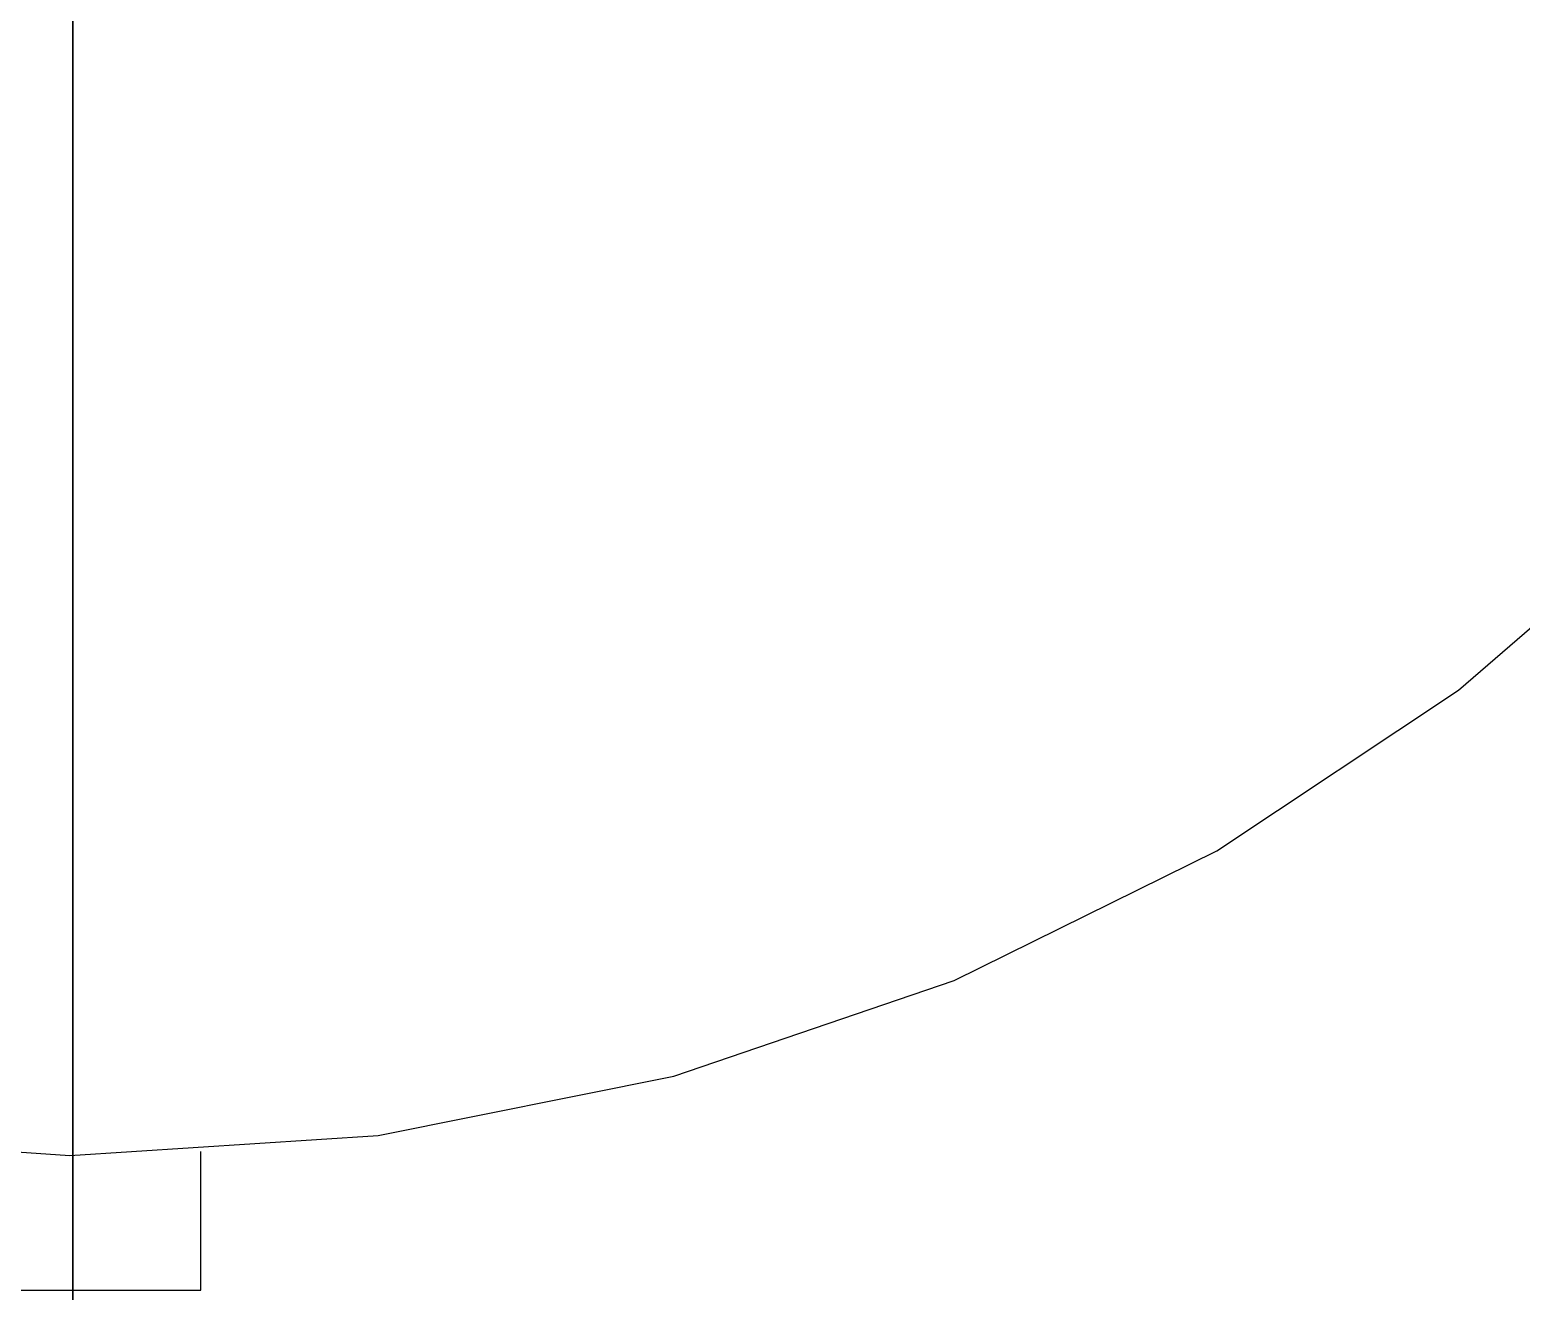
# Model space of a CAD drawing. Extents: x 11992 to 29481, y -6727 to 6811.
# Drawn here: x 20099.1 to 20330.5, y 4111 to 4306.7 of the extents above; entities that cross this region are included whole.
import ezdxf

# ---------------------------------------------------------------- set-up
doc = ezdxf.new("R2010")
doc.units = 0
doc.header["$MEASUREMENT"] = 0
doc.layers.get('0').update_dxf_attribs({"color": 8, "linetype": 'CONTINUOUS'})
doc.layers.add('zoylight 5回路', color=4, linetype='CONTINUOUS')

msp = doc.modelspace()

# ---------------------------------------------------------------- linework, layer by layer
for p, q in [((20105.8, 4480.44, -1596.96), (20105.8, 4024.12, -1596.24)), ((20105.8, 4170.88, -2295.73), (20105.8, 4480.44, -2295.73)), ((20105.8, 4480.38, -1614.81), (20105.8, 4034.66, -1614.07)), ((20105.8, 4211.79, -2280.85), (20105.8, 4479.85, -2280.85)), ((20105.8, 4479.85, -2280.85), (20105.8, 4176.82, -2280.85)), ((20105.8, 4170.88, -2305.59), (20105.8, 4460.63, -2305.59)), ((20105.8, 4387.76, -2132.3), (20105.8, 4305.18, -2132.3)), ((20105.8, 4305.18, -2122.65), (20105.8, 4387.76, -2122.65)), ((20105.8, 4304.88, -2073.68), (20105.8, 4326.86, -2072.17)), ((20105.8, 4324.9, -2280.85), (20105.8, 4266.37, -2280.85)), ((20105.8, 4235.89, -1629.73), (20105.8, 4316.48, -1975.34)), ((20105.8, 4300.1, -2074.04), (20105.8, 4316.04, -1965.76)), ((20105.8, 4305.18, -2132.3), (20105.8, 4232.42, -2132.3)), ((20105.8, 4232.42, -2122.65), (20105.8, 4305.18, -2122.65)), ((20105.8, 4283.07, -2075.46), (20105.8, 4304.88, -2073.68)), ((20105.8, 4294.31, -2295.73), (20105.8, 4294.31, -2280.85)), ((20105.8, 4261.53, -2077.55), (20105.8, 4283.07, -2075.46)), ((20105.8, 4266.37, -2280.85), (20105.8, 4219.82, -2280.85)), ((20105.8, 4240.36, -2079.95), (20105.8, 4261.53, -2077.55)), ((20105.8, 4260.97, -2280.85), (20105.8, 4154.77, -2280.85)), ((20105.8, 4243.53, -1965.69), (20105.8, 4255.83, -2078.16)), ((20105.8, 4250.45, -1617), (20105.8, 4250.89, -1614.5)), ((20105.8, 4249.78, -1619.35), (20105.8, 4250.45, -1617)), ((20105.8, 4250.03, -1981.52), (20105.8, 4232.46, -1981.52)), ((20105.8, 4232.46, -1960.72), (20105.8, 4250.03, -1960.72)), ((20105.8, 4250.03, -1960.72), (20105.8, 4250.03, -1981.52)), ((20105.8, 4248.91, -1621.55), (20105.8, 4249.78, -1619.35)), ((20105.8, 4247.85, -1623.55), (20105.8, 4248.91, -1621.55)), ((20105.8, 4248.62, -1590.4), (20105.8, 4247.49, -1590.62)), ((20105.8, 4246.95, -1615.21), (20105.8, 4248.06, -1615.29)), ((20105.8, 4246.63, -1625.36), (20105.8, 4247.85, -1623.55)), ((20105.8, 4247.49, -1590.62), (20105.8, 4246.54, -1591.24)), ((20105.8, 4246.04, -1614.98), (20105.8, 4246.95, -1615.21)), ((20105.8, 4245.25, -1626.94), (20105.8, 4246.63, -1625.36)), ((20105.8, 4246.54, -1591.24), (20105.8, 4245.77, -1592.21)), ((20105.8, 4245.31, -1614.6), (20105.8, 4246.04, -1614.98)), ((20105.8, 4245.84, -1614.72), (20105.8, 4245.88, -1614.5)), ((20105.8, 4245.79, -1614.95), (20105.8, 4245.84, -1614.72)), ((20105.8, 4245.75, -1615.17), (20105.8, 4245.79, -1614.95)), ((20105.8, 4245.77, -1592.21), (20105.8, 4245.15, -1593.46)), ((20105.8, 4245.71, -1615.39), (20105.8, 4245.75, -1615.17)), ((20105.8, 4245.66, -1615.62), (20105.8, 4245.71, -1615.39)), ((20105.8, 4245.61, -1615.84), (20105.8, 4245.66, -1615.62)), ((20105.8, 4245.56, -1616.06), (20105.8, 4245.61, -1615.84)), ((20105.8, 4245.5, -1616.29), (20105.8, 4245.56, -1616.06)), ((20105.8, 4245.45, -1616.51), (20105.8, 4245.5, -1616.29)), ((20105.8, 4245.39, -1616.73), (20105.8, 4245.45, -1616.51)), ((20105.8, 4245.33, -1616.95), (20105.8, 4245.39, -1616.73)), ((20105.8, 4245.27, -1617.17), (20105.8, 4245.33, -1616.95)), ((20105.8, 4244.75, -1614.08), (20105.8, 4245.31, -1614.6)), ((20105.8, 4245.11, -1617.69), (20105.8, 4245.27, -1617.17)), ((20105.8, 4243.74, -1628.28), (20105.8, 4245.25, -1626.94)), ((20105.8, 4245.15, -1593.46), (20105.8, 4244.66, -1594.92)), ((20105.8, 4244.94, -1618.19), (20105.8, 4245.11, -1617.69)), ((20105.8, 4244.75, -1618.68), (20105.8, 4244.94, -1618.19)), ((20105.8, 4244.55, -1619.16), (20105.8, 4244.75, -1618.68)), ((20105.8, 4244.32, -1613.45), (20105.8, 4244.75, -1614.08)), ((20105.8, 4244.66, -1594.92), (20105.8, 4244.29, -1596.56)), ((20105.8, 4244.34, -1619.63), (20105.8, 4244.55, -1619.16)), ((20105.8, 4244.12, -1620.08), (20105.8, 4244.34, -1619.63)), ((20105.8, 4244.02, -1612.7), (20105.8, 4244.32, -1613.45)), ((20105.8, 4244.29, -1596.56), (20105.8, 4244.03, -1598.29)), ((20105.8, 4140.37, -1629.49), (20105.8, 4244.15, -1975.31)), ((20105.8, 4244.15, -1975.31), (20105.8, 4235.89, -1629.73)), ((20105.8, 4243.88, -1620.51), (20105.8, 4244.12, -1620.08)), ((20105.8, 4244.03, -1598.29), (20105.8, 4243.85, -1600.07)), ((20105.8, 4243.83, -1611.84), (20105.8, 4244.02, -1612.7)), ((20105.8, 4243.65, -1620.93), (20105.8, 4243.88, -1620.51)), ((20105.8, 4243.85, -1600.07), (20105.8, 4243.74, -1601.83)), ((20105.8, 4243.71, -1610.9), (20105.8, 4243.83, -1611.84)), ((20105.8, 4242.12, -1629.36), (20105.8, 4243.74, -1628.28)), ((20105.8, 4243.74, -1601.83), (20105.8, 4243.68, -1603.51)), ((20105.8, 4243.66, -1609.87), (20105.8, 4243.71, -1610.9)), ((20105.8, 4243.68, -1603.51), (20105.8, 4243.66, -1605.05)), ((20105.8, 4243.66, -1605.05), (20105.8, 4243.65, -1606.4)), ((20105.8, 4243.64, -1608.77), (20105.8, 4243.66, -1609.87)), ((20105.8, 4243.4, -1621.34), (20105.8, 4243.65, -1620.93)), ((20105.8, 4243.65, -1606.4), (20105.8, 4243.65, -1607.61)), ((20105.8, 4243.65, -1607.61), (20105.8, 4243.64, -1608.77)), ((20105.8, 4223.19, -2082.19), (20105.8, 4243.53, -1965.69)), ((20105.8, 4243.15, -1621.72), (20105.8, 4243.4, -1621.34)), ((20105.8, 4242.89, -1622.09), (20105.8, 4243.15, -1621.72)), ((20105.8, 4242.62, -1622.44), (20105.8, 4242.89, -1622.09)), ((20105.8, 4242.35, -1622.77), (20105.8, 4242.62, -1622.44)), ((20105.8, 4242.07, -1623.09), (20105.8, 4242.35, -1622.77)), ((20105.8, 4240.4, -1630.17), (20105.8, 4242.12, -1629.36)), ((20105.8, 4241.79, -1623.39), (20105.8, 4242.07, -1623.09)), ((20105.8, 4241.98, -1623.18), (20105.8, 4241.3, -1622.76)), ((20105.8, 4241.5, -1623.67), (20105.8, 4241.79, -1623.39)), ((20105.8, 4241.22, -1623.93), (20105.8, 4241.5, -1623.67)), ((20105.8, 4241.3, -1622.76), (20105.8, 4240.58, -1622.45)), ((20105.8, 4240.93, -1624.18), (20105.8, 4241.22, -1623.93)), ((20105.8, 4240.64, -1624.41), (20105.8, 4240.93, -1624.18)), ((20105.8, 4240.35, -1624.62), (20105.8, 4240.64, -1624.41)), ((20105.8, 4240.58, -1622.45), (20105.8, 4239.84, -1622.24)), ((20105.8, 4238.61, -1630.67), (20105.8, 4240.4, -1630.17)), ((20105.8, 4219.68, -2082.69), (20105.8, 4240.36, -2079.95)), ((20105.8, 4240.06, -1624.81), (20105.8, 4240.35, -1624.62)), ((20105.8, 4239.78, -1624.99), (20105.8, 4240.06, -1624.81)), ((20105.8, 4239.84, -1622.24), (20105.8, 4239.09, -1622.13)), ((20105.8, 4239.49, -1625.14), (20105.8, 4239.78, -1624.99)), ((20105.8, 4239.21, -1625.28), (20105.8, 4239.49, -1625.14)), ((20105.8, 4239.38, -1625.18), (20105.8, 4239.01, -1625.1)), ((20105.8, 4239.01, -1625.37), (20105.8, 4239.21, -1625.28)), ((20105.8, 4239.09, -1622.13), (20105.8, 4238.33, -1622.11)), ((20105.8, 4239.01, -1625.1), (20105.8, 4238.64, -1625.07)), ((20105.8, 4238.81, -1625.44), (20105.8, 4239.01, -1625.37)), ((20105.8, 4238.62, -1625.52), (20105.8, 4238.81, -1625.44)), ((20105.8, 4238.64, -1625.07), (20105.8, 4238.27, -1625.09)), ((20105.8, 4238.42, -1625.58), (20105.8, 4238.62, -1625.52)), ((20105.8, 4236.76, -1630.86), (20105.8, 4238.61, -1630.67)), ((20105.8, 4238.22, -1625.64), (20105.8, 4238.42, -1625.58)), ((20105.8, 4238.4, -1590.4), (20105.8, 4237.27, -1590.62)), ((20105.8, 4238.33, -1622.11), (20105.8, 4237.58, -1622.2)), ((20105.8, 4238.27, -1625.09), (20105.8, 4237.9, -1625.15)), ((20105.8, 4238.02, -1625.7), (20105.8, 4238.22, -1625.64)), ((20105.8, 4237.81, -1625.74), (20105.8, 4238.02, -1625.7)), ((20105.8, 4237.9, -1625.15), (20105.8, 4237.55, -1625.26)), ((20105.8, 4236.73, -1615.21), (20105.8, 4237.85, -1615.29)), ((20105.8, 4237.59, -1625.78), (20105.8, 4237.81, -1625.74)), ((20105.8, 4237.37, -1625.81), (20105.8, 4237.59, -1625.78)), ((20105.8, 4237.58, -1622.2), (20105.8, 4236.84, -1622.38)), ((20105.8, 4237.55, -1625.26), (20105.8, 4237.21, -1625.41)), ((20105.8, 4237.13, -1625.83), (20105.8, 4237.37, -1625.81)), ((20105.8, 4237.27, -1590.62), (20105.8, 4236.32, -1591.24)), ((20105.8, 4237.21, -1625.41), (20105.8, 4236.9, -1625.61)), ((20105.8, 4236.89, -1625.85), (20105.8, 4237.13, -1625.83)), ((20105.8, 4236.9, -1625.61), (20105.8, 4236.61, -1625.84)), ((20105.8, 4236.63, -1625.85), (20105.8, 4236.89, -1625.85)), ((20105.8, 4236.84, -1622.38), (20105.8, 4236.13, -1622.65)), ((20105.8, 4234.87, -1630.71), (20105.8, 4236.76, -1630.86)), ((20105.8, 4235.82, -1614.98), (20105.8, 4236.73, -1615.21)), ((20105.8, 4236.61, -1625.84), (20105.8, 4236.35, -1626.11)), ((20105.8, 4236.35, -1626.11), (20105.8, 4236.12, -1626.41)), ((20105.8, 4236.32, -1591.24), (20105.8, 4235.54, -1592.21)), ((20105.8, 4236.13, -1622.65), (20105.8, 4235.46, -1623.02)), ((20105.8, 4236.12, -1626.41), (20105.8, 4235.93, -1626.74)), ((20105.8, 4235.93, -1626.74), (20105.8, 4235.78, -1627.11)), ((20105.8, 4235.09, -1614.6), (20105.8, 4235.82, -1614.98)), ((20105.8, 4235.54, -1592.21), (20105.8, 4234.92, -1593.46)), ((20105.8, 4235.46, -1623.02), (20105.8, 4234.83, -1623.47)), ((20105.8, 4234.53, -1614.08), (20105.8, 4235.09, -1614.6)), ((20105.8, 4234.92, -1593.46), (20105.8, 4234.43, -1594.92)), ((20105.8, 4234.83, -1623.47), (20105.8, 4234.26, -1624.01)), ((20105.8, 4234.1, -1613.45), (20105.8, 4234.53, -1614.08)), ((20105.8, 4234.43, -1594.92), (20105.8, 4234.06, -1596.56)), ((20105.8, 4234.26, -1624.01), (20105.8, 4233.75, -1624.63)), ((20105.8, 4233.8, -1612.7), (20105.8, 4234.1, -1613.45)), ((20105.8, 4234.06, -1596.56), (20105.8, 4233.8, -1598.29)), ((20105.8, 4233.8, -1598.29), (20105.8, 4233.62, -1600.07)), ((20105.8, 4233.6, -1611.84), (20105.8, 4233.8, -1612.7)), ((20105.8, 4233.75, -1624.63), (20105.8, 4233.67, -1624.73)), ((20105.8, 4233.67, -1624.73), (20105.8, 4233.59, -1624.85)), ((20105.8, 4233.62, -1600.07), (20105.8, 4233.51, -1601.83)), ((20105.8, 4233.48, -1610.9), (20105.8, 4233.6, -1611.84)), ((20105.8, 4233.59, -1624.85), (20105.8, 4233.51, -1624.97)), ((20105.8, 4233.51, -1624.97), (20105.8, 4233.43, -1625.11)), ((20105.8, 4233.51, -1601.83), (20105.8, 4233.45, -1603.51)), ((20105.8, 4233.43, -1609.87), (20105.8, 4233.48, -1610.9)), ((20105.8, 4233.45, -1603.51), (20105.8, 4233.43, -1605.05)), ((20105.8, 4233.43, -1625.11), (20105.8, 4233.36, -1625.25)), ((20105.8, 4233.43, -1605.05), (20105.8, 4233.42, -1606.4)), ((20105.8, 4233.41, -1608.77), (20105.8, 4233.43, -1609.87)), ((20105.8, 4233.42, -1606.4), (20105.8, 4233.42, -1607.61)), ((20105.8, 4233.42, -1607.61), (20105.8, 4233.41, -1608.77)), ((20105.8, 4233.36, -1625.25), (20105.8, 4233.28, -1625.4)), ((20105.8, 4233.28, -1625.4), (20105.8, 4233.21, -1625.55)), ((20105.8, 4233.21, -1624.8), (20105.8, 4233.28, -1624.84)), ((20105.8, 4233.21, -1625.55), (20105.8, 4233.15, -1625.69)), ((20105.8, 4233.14, -1624.77), (20105.8, 4233.21, -1624.8)), ((20105.8, 4233.15, -1625.69), (20105.8, 4233.09, -1625.84)), ((20105.8, 4233.06, -1624.73), (20105.8, 4233.14, -1624.77)), ((20105.8, 4233.09, -1625.84), (20105.8, 4233.04, -1625.98)), ((20105.8, 4232.99, -1624.68), (20105.8, 4233.06, -1624.73)), ((20105.8, 4233.04, -1625.98), (20105.8, 4232.99, -1626.11)), ((20105.8, 4232.99, -1626.11), (20105.8, 4232.96, -1626.23)), ((20105.8, 4232.92, -1624.64), (20105.8, 4232.99, -1624.68)), ((20105.8, 4232.85, -1624.59), (20105.8, 4232.92, -1624.64)), ((20105.8, 4232.78, -1624.54), (20105.8, 4232.85, -1624.59)), ((20105.8, 4232.71, -1624.49), (20105.8, 4232.78, -1624.54)), ((20105.8, 4232.64, -1624.43), (20105.8, 4232.71, -1624.49)), ((20105.8, 4232.58, -1624.38), (20105.8, 4232.64, -1624.43)), ((20105.8, 4232.52, -1624.32), (20105.8, 4232.58, -1624.38)), ((20105.8, 4232.46, -1624.27), (20105.8, 4232.52, -1624.32)), ((20105.8, 4232.1, -1623.97), (20105.8, 4232.46, -1624.27)), ((20105.8, 4232.46, -1981.52), (20105.8, 4232.46, -1960.72)), ((20105.8, 4232.42, -2132.3), (20105.8, 4174.37, -2132.3)), ((20105.8, 4174.37, -2122.65), (20105.8, 4232.42, -2122.65)), ((20105.8, 4231.74, -1623.65), (20105.8, 4232.1, -1623.97)), ((20320.79, 4204.24, -1596.24), (20354.68, 4233.59, -1596.24)), ((20105.8, 4230.72, -1629.15), (20105.8, 4231.87, -1629.73)), ((20105.8, 4231.39, -1623.31), (20105.8, 4231.74, -1623.65)), ((20105.8, 4231.05, -1622.93), (20105.8, 4231.39, -1623.31)), ((20105.8, 4230.71, -1622.53), (20105.8, 4231.05, -1622.93)), ((20105.8, 4229.59, -1628.39), (20105.8, 4230.72, -1629.15)), ((20105.8, 4230.39, -1622.11), (20105.8, 4230.71, -1622.53)), ((20105.8, 4230.07, -1621.66), (20105.8, 4230.39, -1622.11)), ((20105.8, 4229.77, -1621.19), (20105.8, 4230.07, -1621.66)), ((20105.8, 4229.47, -1620.69), (20105.8, 4229.77, -1621.19)), ((20105.8, 4228.51, -1627.46), (20105.8, 4229.59, -1628.39)), ((20105.8, 4229.19, -1620.16), (20105.8, 4229.47, -1620.69)), ((20105.8, 4228.92, -1619.62), (20105.8, 4229.19, -1620.16)), ((20105.8, 4228.67, -1619.05), (20105.8, 4228.92, -1619.62)), ((20105.8, 4228.53, -1618.7), (20105.8, 4228.67, -1619.05)), ((20105.8, 4228.4, -1618.34), (20105.8, 4228.53, -1618.7)), ((20105.8, 4227.47, -1626.38), (20105.8, 4228.51, -1627.46)), ((20105.8, 4228.27, -1617.98), (20105.8, 4228.4, -1618.34)), ((20105.8, 4228.15, -1617.61), (20105.8, 4228.27, -1617.98)), ((20105.8, 4228.22, -1590.4), (20105.8, 4227.09, -1590.62)), ((20105.8, 4228.03, -1617.24), (20105.8, 4228.15, -1617.61)), ((20105.8, 4227.92, -1616.86), (20105.8, 4228.03, -1617.24)), ((20105.8, 4227.81, -1616.48), (20105.8, 4227.92, -1616.86)), ((20105.8, 4227.71, -1616.09), (20105.8, 4227.81, -1616.48)), ((20105.8, 4227.61, -1615.7), (20105.8, 4227.71, -1616.09)), ((20105.8, 4226.52, -1615.21), (20105.8, 4227.63, -1615.29)), ((20105.8, 4227.52, -1615.3), (20105.8, 4227.61, -1615.7)), ((20105.8, 4227.43, -1614.9), (20105.8, 4227.52, -1615.3)), ((20105.8, 4226.5, -1625.17), (20105.8, 4227.47, -1626.38)), ((20105.8, 4227.34, -1614.5), (20105.8, 4227.43, -1614.9)), ((20105.8, 4227.09, -1590.62), (20105.8, 4226.14, -1591.24)), ((20105.8, 4225.6, -1614.98), (20105.8, 4226.52, -1615.21)), ((20105.8, 4225.61, -1623.85), (20105.8, 4226.5, -1625.17)), ((20105.8, 4226.14, -1591.24), (20105.8, 4225.36, -1592.21)), ((20105.8, 4224.8, -1622.43), (20105.8, 4225.61, -1623.85)), ((20105.8, 4224.87, -1614.6), (20105.8, 4225.6, -1614.98)), ((20105.8, 4225.36, -1592.21), (20105.8, 4224.73, -1593.46)), ((20105.8, 4224.3, -1614.08), (20105.8, 4224.87, -1614.6)), ((20105.8, 4224.08, -1620.93), (20105.8, 4224.8, -1622.43)), ((20105.8, 4224.73, -1593.46), (20105.8, 4224.24, -1594.92)), ((20105.8, 4223.87, -1613.45), (20105.8, 4224.3, -1614.08)), ((20105.8, 4224.24, -1594.92), (20105.8, 4223.86, -1596.56)), ((20105.8, 4223.47, -1619.37), (20105.8, 4224.08, -1620.93)), ((20105.8, 4223.57, -1612.7), (20105.8, 4223.87, -1613.45)), ((20105.8, 4223.86, -1596.56), (20105.8, 4223.59, -1598.29)), ((20105.8, 4223.59, -1598.29), (20105.8, 4223.4, -1600.07)), ((20105.8, 4223.37, -1611.84), (20105.8, 4223.57, -1612.7)), ((20105.8, 4222.97, -1617.77), (20105.8, 4223.47, -1619.37)), ((20105.8, 4223.4, -1600.07), (20105.8, 4223.29, -1601.83)), ((20105.8, 4223.25, -1610.9), (20105.8, 4223.37, -1611.84)), ((20105.8, 4223.29, -1601.83), (20105.8, 4223.22, -1603.51)), ((20105.8, 4223.19, -1609.87), (20105.8, 4223.25, -1610.9)), ((20105.8, 4223.22, -1603.51), (20105.8, 4223.2, -1605.05)), ((20105.8, 4223.2, -1605.05), (20105.8, 4223.19, -1606.4)), ((20105.8, 4223.19, -1606.4), (20105.8, 4223.18, -1607.61)), ((20105.8, 4223.18, -1608.77), (20105.8, 4223.19, -1609.87)), ((20105.8, 4223.18, -1607.61), (20105.8, 4223.18, -1608.77)), ((20105.8, 4222.61, -1616.14), (20105.8, 4222.97, -1617.77)), ((20105.8, 4222.38, -1614.5), (20105.8, 4222.61, -1616.14)), ((20105.8, 4219.82, -2280.85), (20105.8, 4189.09, -2280.85)), ((20105.8, 4200.76, -2085.88), (20105.8, 4219.68, -2082.69)), ((20283.28, 4179.31, -1596.24), (20320.79, 4204.24, -1596.24)), ((20105.8, 4184.67, -2089.51), (20105.8, 4200.76, -2085.88)), ((20105.8, 4189.09, -2280.85), (20105.8, 4177.99, -2280.85)), ((20105.8, 4186.53, -2280.85), (20105.8, 4122.37, -2280.85)), ((20105.8, 4171.18, -2093.43), (20105.8, 4184.67, -2089.51)), ((20105.8, 4184.52, -1979.23), (20105.8, 4166.95, -1979.23)), ((20105.8, 4166.95, -1958.42), (20105.8, 4184.52, -1958.42)), ((20105.8, 4184.52, -1958.42), (20105.8, 4184.52, -1979.23)), ((20105.8, 4176.54, -1954.39), (20105.8, 4183.66, -2089.77)), ((20105.8, 4070.31, -1630.85), (20105.8, 4179.13, -1986.36)), ((20105.8, 4179.13, -1986.36), (20105.8, 4140.37, -1629.49)), ((20242.56, 4159.21, -1596.24), (20283.28, 4179.31, -1596.24)), ((20105.8, 4177.99, -2280.85), (20105.8, 4177.62, -2280.93)), ((20105.8, 4177.62, -2280.93), (20105.8, 4176.56, -2281.07)), ((20105.8, 4176.56, -2281.07), (20105.8, 4174.92, -2281.11)), ((20105.8, 4155.75, -2099.4), (20105.8, 4176.54, -1954.39)), ((20105.8, 4174.92, -2281.11), (20105.8, 4172.81, -2280.92)), ((20105.8, 4174.37, -2132.3), (20105.8, 4135.94, -2132.3)), ((20105.8, 4135.94, -2122.65), (20105.8, 4174.37, -2122.65)), ((20105.8, 4172.81, -2280.92), (20105.8, 4170.33, -2280.34)), ((20105.8, 4160.08, -2097.52), (20105.8, 4171.18, -2093.43)), ((20105.8, 4170.88, -2295.73), (20105.8, 4169.09, -2295.8)), ((20105.8, 4170.88, -2305.59), (20105.8, 4170.28, -2305.63)), ((20105.8, 4170.33, -2280.34), (20105.8, 4167.58, -2279.23)), ((20105.8, 4170.28, -2305.63), (20105.8, 4169.69, -2305.74)), ((20105.8, 4169.69, -2305.74), (20105.8, 4169.13, -2305.93)), ((20105.8, 4169.13, -2305.93), (20105.8, 4168.6, -2306.17)), ((20105.8, 4169.09, -2295.8), (20105.8, 4167.34, -2296.11)), ((20105.8, 4168.6, -2306.17), (20105.8, 4168.1, -2306.48)), ((20105.8, 4168.1, -2306.48), (20105.8, 4167.63, -2306.84)), ((20105.8, 4167.63, -2306.84), (20105.8, 4167.22, -2307.26)), ((20105.8, 4167.58, -2279.23), (20105.8, 4164.67, -2277.44)), ((20105.8, 4167.34, -2296.11), (20105.8, 4165.66, -2296.63)), ((20105.8, 4167.22, -2307.26), (20105.8, 4166.85, -2307.71)), ((20105.8, 4166.95, -1979.23), (20105.8, 4166.95, -1958.42)), ((20105.8, 4166.85, -2307.71), (20105.8, 4166.53, -2308.2)), ((20105.8, 4166.53, -2308.2), (20105.8, 4166.28, -2308.73)), ((20105.8, 4166.28, -2308.73), (20105.8, 4166.09, -2309.28)), ((20105.8, 4166.09, -2309.28), (20105.8, 4165.97, -2309.86)), ((20105.8, 4165.97, -2309.86), (20105.8, 4149.21, -2430.16)), ((20105.8, 4165.66, -2296.63), (20105.8, 4164.06, -2297.36)), ((20105.8, 4164.67, -2277.44), (20105.8, 4161.71, -2274.81)), ((20105.8, 4164.06, -2297.36), (20105.8, 4162.55, -2298.27)), ((20105.8, 4162.55, -2298.27), (20105.8, 4161.16, -2299.35)), ((20105.8, 4161.71, -2274.81), (20105.8, 4158.79, -2271.2)), ((20105.8, 4161.16, -2299.35), (20105.8, 4159.9, -2300.59)), ((20105.8, 4151.13, -2101.64), (20105.8, 4160.08, -2097.52)), ((20105.8, 4159.9, -2300.59), (20105.8, 4158.8, -2301.97)), ((20105.8, 4158.8, -2301.97), (20105.8, 4157.85, -2303.47)), ((20105.8, 4158.79, -2271.2), (20105.8, 4156.02, -2266.46)), ((20199.04, 4144.36, -1596.24), (20242.56, 4159.21, -1596.24)), ((20105.8, 4157.85, -2303.47), (20105.8, 4157.1, -2305.07)), ((20105.8, 4157.63, -2263.01), (20105.8, 4129.95, -2263.01)), ((20105.8, 4157.1, -2305.07), (20105.8, 4156.54, -2306.77)), ((20105.8, 4156.54, -2306.77), (20105.8, 4156.2, -2308.55)), ((20105.8, 4156.2, -2308.55), (20105.8, 4139.42, -2428.78)), ((20105.8, 4156.02, -2266.46), (20105.8, 4153.51, -2260.45)), ((20105.8, 4154.65, -1616.71), (20105.8, 4155.08, -1614.26)), ((20105.8, 4154, -1619.02), (20105.8, 4154.65, -1616.71)), ((20105.8, 4153.15, -1621.18), (20105.8, 4154, -1619.02)), ((20105.8, 4153.51, -2260.45), (20105.8, 4151.36, -2253.01)), ((20105.8, 4152.12, -1623.17), (20105.8, 4153.15, -1621.18)), ((20105.8, 4152.22, -1590.4), (20105.8, 4151.1, -1590.62)), ((20105.8, 4150.93, -1624.96), (20105.8, 4152.12, -1623.17)), ((20105.8, 4150.58, -1615.21), (20105.8, 4151.7, -1615.29)), ((20105.8, 4151.36, -2253.01), (20105.8, 4149.21, -2243.63)), ((20105.8, 4144.11, -2105.65), (20105.8, 4151.13, -2101.64)), ((20105.8, 4151.1, -1590.62), (20105.8, 4150.15, -1591.24)), ((20105.8, 4149.59, -1626.55), (20105.8, 4150.93, -1624.96)), ((20105.8, 4149.66, -1614.98), (20105.8, 4150.58, -1615.21)), ((20105.8, 4150.15, -1591.24), (20105.8, 4149.38, -1592.21)), ((20105.8, 4149.99, -1614.5), (20105.8, 4150.03, -1614.26)), ((20105.8, 4149.95, -1614.73), (20105.8, 4149.99, -1614.5)), ((20105.8, 4149.9, -1614.97), (20105.8, 4149.95, -1614.73)), ((20105.8, 4149.86, -1615.2), (20105.8, 4149.9, -1614.97)), ((20105.8, 4149.81, -1615.42), (20105.8, 4149.86, -1615.2)), ((20105.8, 4149.76, -1615.65), (20105.8, 4149.81, -1615.42)), ((20105.8, 4149.71, -1615.87), (20105.8, 4149.76, -1615.65)), ((20105.8, 4149.66, -1616.09), (20105.8, 4149.71, -1615.87)), ((20105.8, 4149.6, -1616.31), (20105.8, 4149.66, -1616.09)), ((20105.8, 4148.93, -1614.6), (20105.8, 4149.66, -1614.98)), ((20105.8, 4149.54, -1616.53), (20105.8, 4149.6, -1616.31)), ((20105.8, 4148.12, -1627.9), (20105.8, 4149.59, -1626.55)), ((20105.8, 4149.48, -1616.75), (20105.8, 4149.54, -1616.53)), ((20105.8, 4149.41, -1616.96), (20105.8, 4149.48, -1616.75)), ((20105.8, 4149.26, -1617.47), (20105.8, 4149.41, -1616.96)), ((20105.8, 4149.38, -1592.21), (20105.8, 4148.76, -1593.46)), ((20105.8, 4149.09, -1617.97), (20105.8, 4149.26, -1617.47)), ((20105.8, 4148.94, -2431.58), (20105.8, 4149.21, -2430.16)), ((20105.8, 4149.21, -2243.63), (20105.8, 4146.73, -2232.23)), ((20105.8, 4148.91, -1618.46), (20105.8, 4149.09, -1617.97)), ((20105.8, 4148.49, -2432.93), (20105.8, 4148.94, -2431.58)), ((20105.8, 4148.36, -1614.08), (20105.8, 4148.93, -1614.6)), ((20105.8, 4148.71, -1618.93), (20105.8, 4148.91, -1618.46)), ((20105.8, 4148.76, -1593.46), (20105.8, 4148.27, -1594.92)), ((20105.8, 4148.5, -1619.39), (20105.8, 4148.71, -1618.93)), ((20105.8, 4148.29, -1619.84), (20105.8, 4148.5, -1619.39)), ((20105.8, 4147.89, -2434.21), (20105.8, 4148.49, -2432.93)), ((20105.8, 4147.93, -1613.45), (20105.8, 4148.36, -1614.08)), ((20105.8, 4148.06, -1620.27), (20105.8, 4148.29, -1619.84)), ((20105.8, 4148.27, -1594.92), (20105.8, 4147.9, -1596.56)), ((20105.8, 4146.55, -1629.01), (20105.8, 4148.12, -1627.9)), ((20105.8, 4147.82, -1620.69), (20105.8, 4148.06, -1620.27)), ((20105.8, 4147.63, -1612.7), (20105.8, 4147.93, -1613.45)), ((20105.8, 4147.9, -1596.56), (20105.8, 4147.63, -1598.29)), ((20105.8, 4147.13, -2435.4), (20105.8, 4147.89, -2434.21)), ((20105.8, 4147.57, -1621.1), (20105.8, 4147.82, -1620.69)), ((20105.8, 4147.63, -1598.29), (20105.8, 4147.45, -1600.07)), ((20105.8, 4147.42, -1611.84), (20105.8, 4147.63, -1612.7)), ((20105.8, 4147.32, -1621.49), (20105.8, 4147.57, -1621.1)), ((20105.8, 4147.45, -1600.07), (20105.8, 4147.33, -1601.83)), ((20105.8, 4147.31, -1610.9), (20105.8, 4147.42, -1611.84)), ((20105.8, 4147.33, -1601.83), (20105.8, 4147.27, -1603.51)), ((20105.8, 4147.06, -1621.87), (20105.8, 4147.32, -1621.49)), ((20105.8, 4147.25, -1609.87), (20105.8, 4147.31, -1610.9)), ((20105.8, 4147.27, -1603.51), (20105.8, 4147.25, -1605.05)), ((20105.8, 4147.25, -1605.05), (20105.8, 4147.24, -1606.4)), ((20105.8, 4147.23, -1608.77), (20105.8, 4147.25, -1609.87)), ((20105.8, 4147.24, -1606.4), (20105.8, 4147.24, -1607.61)), ((20105.8, 4147.24, -1607.61), (20105.8, 4147.23, -1608.77)), ((20105.8, 4146.25, -2436.49), (20105.8, 4147.13, -2435.4)), ((20105.8, 4146.8, -1622.23), (20105.8, 4147.06, -1621.87)), ((20105.8, 4146.53, -1622.57), (20105.8, 4146.8, -1622.23)), ((20105.8, 4146.73, -2232.23), (20105.8, 4144.03, -2219.31)), ((20105.8, 4144.88, -1629.84), (20105.8, 4146.55, -1629.01)), ((20105.8, 4146.25, -1622.89), (20105.8, 4146.53, -1622.57)), ((20105.8, 4145.24, -2437.47), (20105.8, 4146.25, -2436.49)), ((20105.8, 4145.97, -1623.19), (20105.8, 4146.25, -1622.89)), ((20105.8, 4146.16, -1622.96), (20105.8, 4145.48, -1622.54)), ((20105.8, 4145.68, -1623.47), (20105.8, 4145.97, -1623.19)), ((20105.8, 4145.39, -1623.73), (20105.8, 4145.68, -1623.47)), ((20105.8, 4145.48, -1622.54), (20105.8, 4144.77, -1622.23)), ((20105.8, 4145.1, -1623.98), (20105.8, 4145.39, -1623.73)), ((20105.8, 4144.13, -2438.32), (20105.8, 4145.24, -2437.47)), ((20105.8, 4144.81, -1624.21), (20105.8, 4145.1, -1623.98)), ((20105.8, 4143.15, -1630.39), (20105.8, 4144.88, -1629.84)), ((20105.8, 4144.51, -1624.42), (20105.8, 4144.81, -1624.21)), ((20105.8, 4144.77, -1622.23), (20105.8, 4144.04, -1622.02)), ((20105.8, 4144.22, -1624.62), (20105.8, 4144.51, -1624.42)), ((20105.8, 4143.92, -1624.79), (20105.8, 4144.22, -1624.62)), ((20105.8, 4142.93, -2439.05), (20105.8, 4144.13, -2438.32)), ((20153.17, 4135.17, -1596.24), (20199.04, 4144.36, -1596.24)), ((20105.8, 4138.79, -2109.42), (20105.8, 4144.11, -2105.65)), ((20105.8, 4144.04, -1622.02), (20105.8, 4143.29, -1621.9)), ((20105.8, 4144.03, -2219.31), (20105.8, 4141.24, -2205.4)), ((20105.8, 4143.63, -1624.95), (20105.8, 4143.92, -1624.79)), ((20105.8, 4143.33, -1625.09), (20105.8, 4143.63, -1624.95)), ((20105.8, 4143.57, -1624.97), (20105.8, 4143.2, -1624.89)), ((20105.8, 4143.15, -1625.18), (20105.8, 4143.33, -1625.09)), ((20105.8, 4143.29, -1621.9), (20105.8, 4142.54, -1621.88)), ((20105.8, 4143.2, -1624.89), (20105.8, 4142.82, -1624.86)), ((20105.8, 4141.35, -1630.64), (20105.8, 4143.15, -1630.39)), ((20105.8, 4142.96, -1625.26), (20105.8, 4143.15, -1625.18)), ((20105.8, 4142.77, -1625.33), (20105.8, 4142.96, -1625.26)), ((20105.8, 4141.64, -2439.64), (20105.8, 4142.93, -2439.05)), ((20105.8, 4142.82, -1624.86), (20105.8, 4142.44, -1624.88)), ((20105.8, 4142.57, -1625.39), (20105.8, 4142.77, -1625.33)), ((20105.8, 4142.37, -1625.45), (20105.8, 4142.57, -1625.39)), ((20105.8, 4142.54, -1621.88), (20105.8, 4141.8, -1621.96)), ((20105.8, 4142.44, -1624.88), (20105.8, 4142.07, -1624.94)), ((20105.8, 4142.17, -1625.49), (20105.8, 4142.37, -1625.45)), ((20105.8, 4141.96, -1625.53), (20105.8, 4142.17, -1625.49)), ((20105.8, 4142.07, -1624.94), (20105.8, 4141.71, -1625.06)), ((20105.8, 4142.02, -1590.4), (20105.8, 4140.89, -1590.62)), ((20105.8, 4141.74, -1625.56), (20105.8, 4141.96, -1625.53)), ((20105.8, 4141.8, -1621.96), (20105.8, 4141.07, -1622.13)), ((20105.8, 4141.51, -1625.58), (20105.8, 4141.74, -1625.56)), ((20105.8, 4141.71, -1625.06), (20105.8, 4141.37, -1625.21)), ((20105.8, 4140.3, -2440.07), (20105.8, 4141.64, -2439.64)), ((20105.8, 4141.28, -1625.6), (20105.8, 4141.51, -1625.58)), ((20105.8, 4140.35, -1615.21), (20105.8, 4141.47, -1615.29)), ((20105.8, 4141.37, -1625.21), (20105.8, 4141.05, -1625.41)), ((20105.8, 4139.53, -1630.55), (20105.8, 4141.35, -1630.64)), ((20105.8, 4141.04, -1625.62), (20105.8, 4141.28, -1625.6)), ((20105.8, 4141.24, -2205.4), (20105.8, 4138.47, -2191.01)), ((20105.8, 4141.07, -1622.13), (20105.8, 4140.37, -1622.39)), ((20105.8, 4141.05, -1625.41), (20105.8, 4140.76, -1625.65)), ((20105.8, 4140.78, -1625.63), (20105.8, 4141.04, -1625.62)), ((20105.8, 4140.89, -1590.62), (20105.8, 4139.94, -1591.24)), ((20105.8, 4140.76, -1625.65), (20105.8, 4140.5, -1625.92)), ((20105.8, 4140.5, -1625.92), (20105.8, 4140.28, -1626.23)), ((20105.8, 4140.37, -1622.39), (20105.8, 4139.7, -1622.74)), ((20105.8, 4139.43, -1614.98), (20105.8, 4140.35, -1615.21)), ((20105.8, 4138.91, -2440.34), (20105.8, 4140.3, -2440.07)), ((20105.8, 4140.28, -1626.23), (20105.8, 4140.09, -1626.57)), ((20105.8, 4140.09, -1626.57), (20105.8, 4139.96, -1626.94)), ((20105.8, 4139.94, -1591.24), (20105.8, 4139.16, -1592.21)), ((20105.8, 4139.7, -1622.74), (20105.8, 4139.07, -1623.18)), ((20105.8, 4138.69, -1614.6), (20105.8, 4139.43, -1614.98)), ((20105.8, 4139.37, -2429.03), (20105.8, 4139.42, -2428.78)), ((20105.8, 4139.29, -2429.27), (20105.8, 4139.37, -2429.03)), ((20105.8, 4139.18, -2429.49), (20105.8, 4139.29, -2429.27)), ((20105.8, 4139.06, -2429.69), (20105.8, 4139.18, -2429.49)), ((20105.8, 4139.16, -1592.21), (20105.8, 4138.53, -1593.46)), ((20105.8, 4139.07, -1623.18), (20105.8, 4138.5, -1623.71)), ((20105.8, 4138.91, -2429.87), (20105.8, 4139.06, -2429.69)), ((20105.8, 4138.74, -2430.03), (20105.8, 4138.91, -2429.87)), ((20105.8, 4137.48, -2440.43), (20105.8, 4138.91, -2440.34)), ((20105.8, 4134.94, -2112.8), (20105.8, 4138.79, -2109.42)), ((20105.8, 4138.56, -2430.17), (20105.8, 4138.74, -2430.03)), ((20105.8, 4138.12, -1614.08), (20105.8, 4138.69, -1614.6)), ((20105.8, 4138.36, -2430.29), (20105.8, 4138.56, -2430.17)), ((20105.8, 4138.53, -1593.46), (20105.8, 4138.04, -1594.92)), ((20105.8, 4138.5, -1623.71), (20105.8, 4137.99, -1624.32)), ((20105.8, 4138.47, -2191.01), (20105.8, 4135.84, -2176.64)), ((20105.8, 4138.15, -2430.38), (20105.8, 4138.36, -2430.29)), ((20105.8, 4137.93, -2430.45), (20105.8, 4138.15, -2430.38)), ((20105.8, 4137.69, -1613.45), (20105.8, 4138.12, -1614.08)), ((20105.8, 4138.04, -1594.92), (20105.8, 4137.66, -1596.56)), ((20105.8, 4137.99, -1624.32), (20105.8, 4137.86, -1624.5)), ((20105.8, 4137.71, -2430.49), (20105.8, 4137.93, -2430.45)), ((20105.8, 4137.86, -1624.5), (20105.8, 4137.74, -1624.71)), ((20105.8, 4137.74, -1624.71), (20105.8, 4137.62, -1624.94)), ((20105.8, 4137.48, -2430.51), (20105.8, 4137.71, -2430.49)), ((20105.8, 4137.39, -1612.7), (20105.8, 4137.69, -1613.45)), ((20105.8, 4137.56, -1624.72), (20105.8, 4137.68, -1624.8)), ((20105.8, 4137.66, -1596.56), (20105.8, 4137.39, -1598.29)), ((20105.8, 4137.62, -1624.94), (20105.8, 4137.5, -1625.19)), ((20105.8, 4137.44, -1624.65), (20105.8, 4137.56, -1624.72)), ((20105.8, 4137.5, -1625.19), (20105.8, 4137.39, -1625.45)), ((20105.8, 4137.48, -2430.51), (20105.8, 4113.46, -2430.51)), ((20105.8, 4137.33, -1624.58), (20105.8, 4137.44, -1624.65)), ((20105.8, 4137.39, -1625.45), (20105.8, 4137.3, -1625.71)), ((20105.8, 4137.39, -1598.29), (20105.8, 4137.2, -1600.07)), ((20105.8, 4137.18, -1611.84), (20105.8, 4137.39, -1612.7)), ((20105.8, 4137.23, -1624.52), (20105.8, 4137.33, -1624.58)), ((20105.8, 4137.3, -1625.71), (20105.8, 4137.21, -1625.98)), ((20105.8, 4137.13, -1624.46), (20105.8, 4137.23, -1624.52)), ((20105.8, 4137.21, -1625.98), (20105.8, 4137.13, -1626.25)), ((20105.8, 4137.2, -1600.07), (20105.8, 4137.09, -1601.83)), ((20105.8, 4137.06, -1610.9), (20105.8, 4137.18, -1611.84)), ((20057.52, 4135.28, -1596.24), (20105.34, 4132.05, -1596.24)), ((20105.34, 4132.05, -1596.24), (20153.17, 4135.17, -1596.24)), ((20105.8, 4137.13, -1626.25), (20105.8, 4137.06, -1626.52)), ((20105.8, 4137.04, -1624.4), (20105.8, 4137.13, -1624.46)), ((20105.8, 4137.09, -1601.83), (20105.8, 4137.02, -1603.51)), ((20105.8, 4137.06, -1626.52), (20105.8, 4137.01, -1626.77)), ((20105.8, 4137, -1609.87), (20105.8, 4137.06, -1610.9)), ((20105.8, 4136.96, -1624.34), (20105.8, 4137.04, -1624.4)), ((20105.8, 4137.02, -1603.51), (20105.8, 4137, -1605.05)), ((20105.8, 4137.01, -1626.77), (20105.8, 4136.98, -1627.02)), ((20105.8, 4137, -1605.05), (20105.8, 4136.99, -1606.4)), ((20105.8, 4136.98, -1608.77), (20105.8, 4137, -1609.87)), ((20105.8, 4136.99, -1606.4), (20105.8, 4136.99, -1607.61)), ((20105.8, 4136.99, -1607.61), (20105.8, 4136.98, -1608.77)), ((20105.8, 4136.98, -1627.02), (20105.8, 4136.96, -1627.25)), ((20105.8, 4136.87, -1624.29), (20105.8, 4136.96, -1624.34)), ((20105.8, 4136.79, -1624.23), (20105.8, 4136.87, -1624.29)), ((20105.8, 4136.71, -1624.18), (20105.8, 4136.79, -1624.23)), ((20105.8, 4136.77, -2440.43), (20105.8, 4113.46, -2440.43)), ((20105.8, 4136.63, -1624.12), (20105.8, 4136.71, -1624.18)), ((20105.8, 4135.44, -1629.24), (20105.8, 4136.67, -1629.76)), ((20105.8, 4136.55, -1624.06), (20105.8, 4136.63, -1624.12)), ((20105.8, 4136.21, -1623.77), (20105.8, 4136.55, -1624.06)), ((20105.8, 4135.88, -1623.45), (20105.8, 4136.21, -1623.77)), ((20105.8, 4135.94, -2132.3), (20105.8, 4122.04, -2132.3)), ((20105.8, 4122.04, -2122.65), (20105.8, 4135.94, -2122.65)), ((20105.8, 4135.55, -1623.1), (20105.8, 4135.88, -1623.45)), ((20105.8, 4135.84, -2176.64), (20105.8, 4133.47, -2162.82)), ((20105.8, 4135.21, -1622.72), (20105.8, 4135.55, -1623.1)), ((20105.8, 4134.24, -1628.52), (20105.8, 4135.44, -1629.24)), ((20105.8, 4134.88, -1622.31), (20105.8, 4135.21, -1622.72)), ((20105.8, 4132.34, -2115.67), (20105.8, 4134.94, -2112.8)), ((20105.8, 4134.56, -1621.89), (20105.8, 4134.88, -1622.31)), ((20105.8, 4134.24, -1621.43), (20105.8, 4134.56, -1621.89)), ((20105.8, 4133.08, -1627.61), (20105.8, 4134.24, -1628.52)), ((20105.8, 4133.93, -1620.96), (20105.8, 4134.24, -1621.43)), ((20105.8, 4133.63, -1620.46), (20105.8, 4133.93, -1620.96)), ((20105.8, 4133.35, -1619.94), (20105.8, 4133.63, -1620.46)), ((20105.8, 4133.47, -2162.82), (20105.8, 4131.49, -2150.05)), ((20105.8, 4133.07, -1619.41), (20105.8, 4133.35, -1619.94)), ((20105.8, 4133.17, -2256.87), (20105.8, 4107.64, -1954.27)), ((20105.8, 4131.98, -1626.54), (20105.8, 4133.08, -1627.61)), ((20105.8, 4132.81, -1618.86), (20105.8, 4133.07, -1619.41)), ((20105.8, 4132.67, -1618.5), (20105.8, 4132.81, -1618.86)), ((20105.8, 4132.53, -1618.14), (20105.8, 4132.67, -1618.5)), ((20125.69, 4111.14, -1596.24), (20125.69, 4132.64, -1596.24)), ((20105.8, 4132.41, -1617.78), (20105.8, 4132.53, -1618.14)), ((20105.8, 4132.28, -1617.41), (20105.8, 4132.41, -1617.78)), ((20105.8, 4130.77, -2117.89), (20105.8, 4132.34, -2115.67)), ((20105.8, 4132.17, -1617.03), (20105.8, 4132.28, -1617.41)), ((20105.8, 4132.06, -1616.66), (20105.8, 4132.17, -1617.03)), ((20105.8, 4131.95, -1616.27), (20105.8, 4132.06, -1616.66)), ((20105.8, 4130.95, -1625.33), (20105.8, 4131.98, -1626.54)), ((20105.8, 4131.85, -1615.88), (20105.8, 4131.95, -1616.27)), ((20105.8, 4131.76, -1615.48), (20105.8, 4131.85, -1615.88)), ((20105.8, 4131.84, -1590.4), (20105.8, 4130.71, -1590.62)), ((20105.8, 4131.68, -1615.08), (20105.8, 4131.76, -1615.48)), ((20105.8, 4131.6, -1614.67), (20105.8, 4131.68, -1615.08)), ((20105.8, 4131.53, -1614.26), (20105.8, 4131.6, -1614.67)), ((20105.8, 4131.49, -2150.05), (20105.8, 4130.01, -2138.86)), ((20105.8, 4130.11, -1615.21), (20105.8, 4131.22, -1615.29)), ((20105.8, 4131.06, -2273.16), (20105.8, 4131.14, -2272.02)), ((20105.8, 4131.14, -2272.02), (20105.8, 4131.07, -2270.86)), ((20105.8, 4033, -1602.86), (20105.8, 4131.07, -2270.86)), ((20105.8, 4130.83, -2274.27), (20105.8, 4131.06, -2273.16)), ((20105.8, 4129.99, -1623.98), (20105.8, 4130.95, -1625.33)), ((20105.8, 4130.47, -2275.33), (20105.8, 4130.83, -2274.27)), ((20105.8, 4129.99, -2119.32), (20105.8, 4130.77, -2117.89)), ((20105.8, 4130.71, -1590.62), (20105.8, 4129.75, -1591.24)), ((20105.8, 4129.98, -2276.33), (20105.8, 4130.47, -2275.33)), ((20105.8, 4129.2, -1614.98), (20105.8, 4130.11, -1615.21)), ((20105.8, 4130.01, -2138.86), (20105.8, 4129.15, -2129.75)), ((20105.8, 4129.13, -1622.53), (20105.8, 4129.99, -1623.98)), ((20105.8, 4129.78, -2119.83), (20105.8, 4129.99, -2119.32)), ((20105.8, 4129.38, -2277.26), (20105.8, 4129.98, -2276.33)), ((20105.8, 4129.78, -2119.83), (20105.8, 4129.03, -2123.23)), ((20105.8, 4129.75, -1591.24), (20105.8, 4128.97, -1592.21)), ((20105.8, 4128.66, -2278.11), (20105.8, 4129.38, -2277.26)), ((20105.8, 4128.47, -1614.6), (20105.8, 4129.2, -1614.98)), ((20105.8, 4129.15, -2129.75), (20105.8, 4129.03, -2123.23)), ((20105.8, 4128.36, -1620.98), (20105.8, 4129.13, -1622.53)), ((20105.8, 4128.97, -1592.21), (20105.8, 4128.33, -1593.46)), ((20105.8, 4127.84, -2278.86), (20105.8, 4128.66, -2278.11)), ((20105.8, 4127.9, -1614.08), (20105.8, 4128.47, -1614.6)), ((20105.8, 4127.71, -1619.36), (20105.8, 4128.36, -1620.98)), ((20105.8, 4128.33, -1593.46), (20105.8, 4127.84, -1594.92)), ((20105.8, 4127.47, -1613.45), (20105.8, 4127.9, -1614.08)), ((20105.8, 4126.93, -2279.51), (20105.8, 4127.84, -2278.86)), ((20105.8, 4127.84, -1594.92), (20105.8, 4127.46, -1596.56)), ((20105.8, 4127.19, -1617.69), (20105.8, 4127.71, -1619.36)), ((20105.8, 4127.17, -1612.7), (20105.8, 4127.47, -1613.45)), ((20105.8, 4127.46, -1596.56), (20105.8, 4127.18, -1598.29)), ((20105.8, 4126.81, -1615.98), (20105.8, 4127.19, -1617.69)), ((20105.8, 4127.18, -1598.29), (20105.8, 4126.99, -1600.07)), ((20105.8, 4126.97, -1611.84), (20105.8, 4127.17, -1612.7)), ((20105.8, 4126.99, -1600.07), (20105.8, 4126.88, -1601.83)), ((20105.8, 4126.84, -1610.9), (20105.8, 4126.97, -1611.84)), ((20105.8, 4125.94, -2280.05), (20105.8, 4126.93, -2279.51)), ((20105.8, 4126.88, -1601.83), (20105.8, 4126.81, -1603.51)), ((20105.8, 4126.79, -1609.87), (20105.8, 4126.84, -1610.9)), ((20105.8, 4126.57, -1614.26), (20105.8, 4126.81, -1615.98)), ((20105.8, 4126.81, -1603.51), (20105.8, 4126.78, -1605.05)), ((20105.8, 4126.77, -1608.77), (20105.8, 4126.79, -1609.87)), ((20105.8, 4126.78, -1605.05), (20105.8, 4126.78, -1606.4)), ((20105.8, 4126.78, -1606.4), (20105.8, 4126.77, -1607.61)), ((20105.8, 4126.77, -1607.61), (20105.8, 4126.77, -1608.77)), ((20105.8, 4124.87, -2280.45), (20105.8, 4125.94, -2280.05)), ((20105.8, 4123.73, -2280.71), (20105.8, 4124.87, -2280.45)), ((20105.8, 4122.53, -2280.84), (20105.8, 4123.73, -2280.71)), ((20105.8, 4121.35, -2280.8), (20105.8, 4122.53, -2280.84)), ((20105.8, 4122.04, -2132.3), (20105.8, 4121.39, -2132.25)), ((20105.8, 4121.39, -2122.7), (20105.8, 4122.04, -2122.65)), ((20105.8, 4121.39, -2132.25), (20105.8, 4120.77, -2132.13)), ((20105.8, 4120.77, -2122.83), (20105.8, 4121.39, -2122.7)), ((20105.8, 4120.2, -2280.61), (20105.8, 4121.35, -2280.8)), ((20105.8, 4120.77, -2132.13), (20105.8, 4120.17, -2131.92)), ((20105.8, 4120.17, -2123.03), (20105.8, 4120.77, -2122.83)), ((20105.8, 4119.1, -2280.27), (20105.8, 4120.2, -2280.61)), ((20105.8, 4120.17, -2131.92), (20105.8, 4119.62, -2131.64)), ((20105.8, 4119.62, -2123.31), (20105.8, 4120.17, -2123.03)), ((20105.8, 4120.01, -1986.19), (20105.8, 4102.51, -1986.95)), ((20105.8, 4119.17, -1965.42), (20105.8, 4120.01, -1986.19)), ((20105.8, 4119.62, -2131.64), (20105.8, 4119.11, -2131.29)), ((20105.8, 4119.11, -2123.66), (20105.8, 4119.62, -2123.31)), ((20105.8, 4101.63, -1966.16), (20105.8, 4119.17, -1965.42)), ((20105.8, 4119.11, -2131.29), (20105.8, 4118.65, -2130.88)), ((20105.8, 4118.65, -2124.07), (20105.8, 4119.11, -2123.66)), ((20105.8, 4118.06, -2279.8), (20105.8, 4119.1, -2280.27)), ((20105.8, 4118.65, -2130.88), (20105.8, 4118.25, -2130.42)), ((20105.8, 4118.25, -2124.53), (20105.8, 4118.65, -2124.07)), ((20105.8, 4118.25, -2130.42), (20105.8, 4117.91, -2129.9)), ((20105.8, 4117.91, -2125.05), (20105.8, 4118.25, -2124.53)), ((20105.8, 4117.09, -2279.21), (20105.8, 4118.06, -2279.8)), ((20105.8, 4117.91, -2129.9), (20105.8, 4117.63, -2129.35)), ((20105.8, 4117.63, -2125.6), (20105.8, 4117.91, -2125.05)), ((20105.8, 4117.63, -2129.35), (20105.8, 4117.42, -2128.75)), ((20105.8, 4117.42, -2126.2), (20105.8, 4117.63, -2125.6)), ((20105.8, 4117.42, -2128.75), (20105.8, 4117.3, -2128.13)), ((20105.8, 4117.3, -2126.82), (20105.8, 4117.42, -2126.2)), ((20105.8, 4117.3, -2128.13), (20105.8, 4117.25, -2127.47)), ((20105.8, 4117.25, -2127.47), (20105.8, 4117.3, -2126.82)), ((20105.8, 4116.21, -2278.49), (20105.8, 4117.09, -2279.21)), ((20105.8, 4115.42, -2277.66), (20105.8, 4116.21, -2278.49)), ((20105.8, 4114.74, -2276.73), (20105.8, 4115.42, -2277.66)), ((20105.8, 4114.18, -2275.71), (20105.8, 4114.74, -2276.73)), ((20105.8, 4113.75, -2274.6), (20105.8, 4114.18, -2275.71)), ((20105.8, 4113.46, -2273.41), (20105.8, 4113.75, -2274.6)), ((20105.8, 4015.4, -1605.47), (20105.8, 4113.46, -2273.41)), ((20105.8, 4113.46, -2430.51), (20105.8, 4113.46, -2440.43)), ((20093.89, 4111.17, -1596.24), (20125.69, 4111.14, -1596.24))]:
    msp.add_line(p, q)
at = {"layer": 'zoylight 5回路', "linetype": 'Continuous'}
for centre, radius, start, end in [((15712.93, 6983.71), 6068.86, 309.830375, 345.263268), ((18411.61, 6014.7), 3024.99, 293.27488, 349.04301), ((15734.67, 7753.44), 5930.63, 314.924439, 337.021951), ((20996.22, 6210.75), 1991.3, 243.23033, 297.12454)]:
    msp.add_arc(centre, radius, start, end, dxfattribs=at)

doc.saveas('drawing.dxf')
